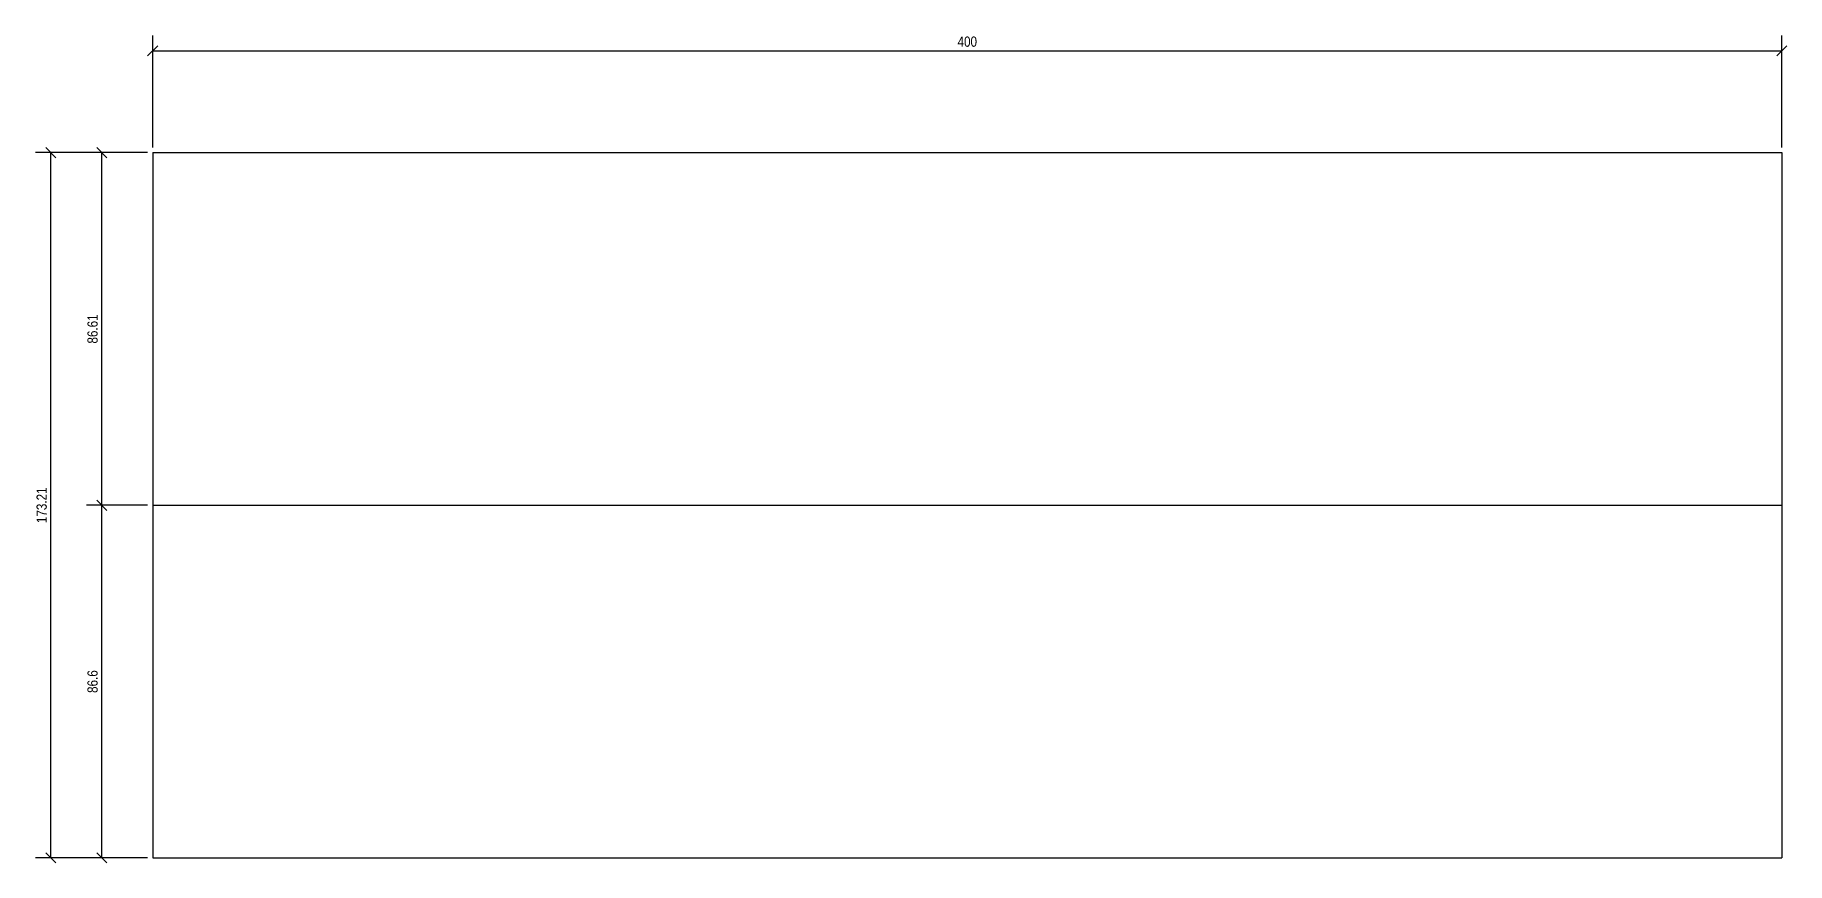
# Model space of a CAD drawing. Header units: metres. Extents: x 0.71 to 5.01, y 0.99 to 3.02.
import ezdxf

# ---------------------------------------------------------------- set-up
doc = ezdxf.new("R2010")
doc.units = ezdxf.units.M
doc.styles.add('OpenSansCondensed-Light', font='OpenSansCondensed-Light.ttf')
doc.dimstyles.new('EZ_M_10_H25_CM', dxfattribs={"dimtxt": 0.025, "dimasz": 0.025, "dimexe": 0.0375, "dimexo": 0.0125, "dimgap": 0.01, "dimtad": 1, "dimlfac": 100, "dimzin": 12, "dimdsep": 46, "dimtxsty": 'OpenSansCondensed-Light', "dimtsz": 0.0125, "dimcen": 2.5, "dimazin": 3, "dimtfac": 0.5, "dimtmove": 2, "dimatfit": 3})

msp = doc.modelspace()

# ---------------------------------------------------------------- linework, layer by layer
for p, q in [((1, 2.7321), (5, 2.7321)), ((1, 2.7321), (1, 1)), ((5, 2.7321), (5, 1)), ((1, 1.866), (5, 1.866)), ((1, 1), (5, 1))]:
    msp.add_line(p, q)

# ---------------------------------------------------------------- dimensions: what is measured, and where the dimension line sits
msp.add_linear_dim(base=(1, 2.9821), p1=(1, 2.7321), p2=(5, 2.7321), dimstyle='EZ_M_10_H25_CM').render()
for base, p1, p2 in [((0.75, 1), (1, 1), (1, 2.7321)), ((0.875, 1.866), (1, 1.866), (1, 2.7321)), ((0.875, 1), (1, 1), (1, 1.866))]:
    msp.add_linear_dim(base=base, p1=p1, p2=p2, angle=90, dimstyle='EZ_M_10_H25_CM').render()

doc.saveas('drawing.dxf')
